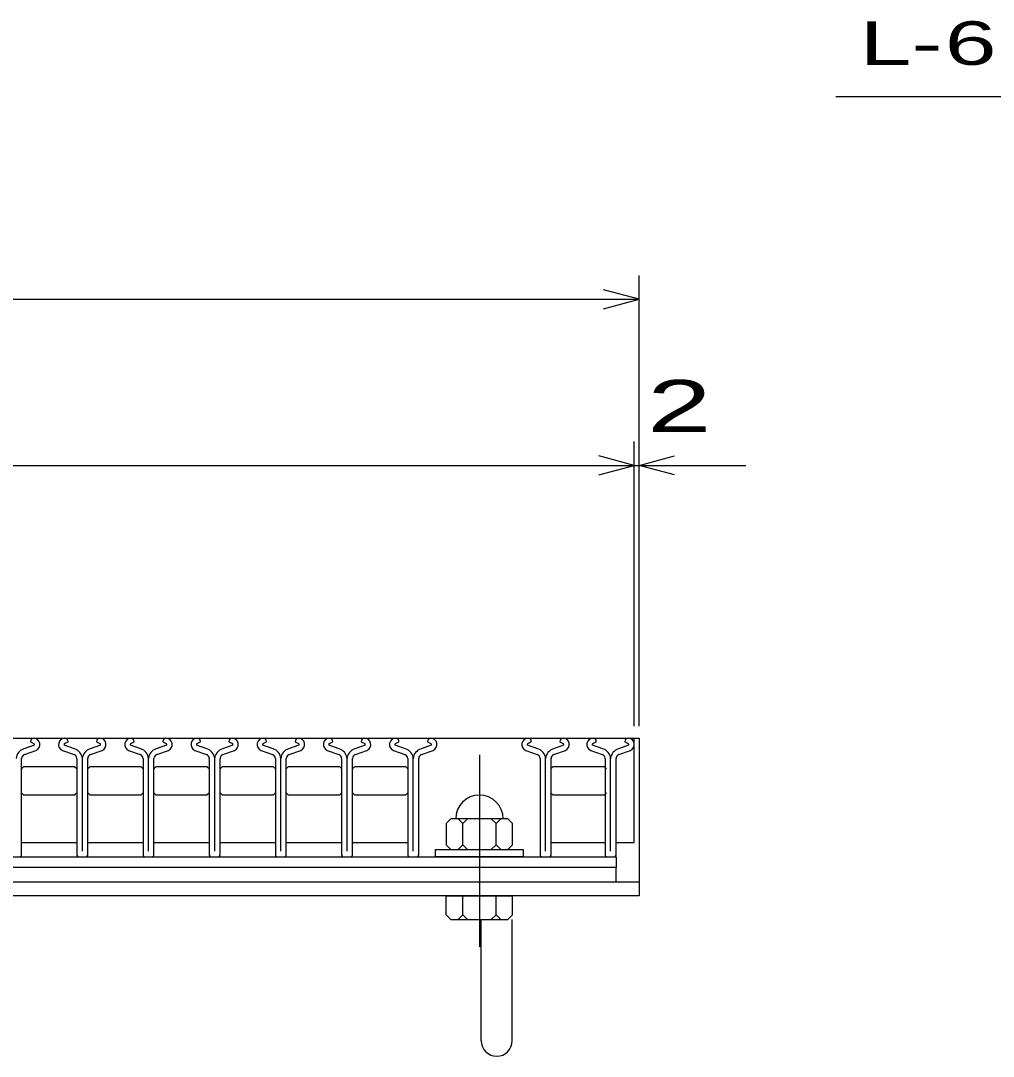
# Model space of a CAD drawing. Units: millimetres, scale not verified. Extents: x -1820 to 1731, y -1282 to 1054.
# Drawn here: x -610.7 to -200.7, y -756.1 to -319.6 of the extents above; entities that cross this region are included whole.
import ezdxf
from ezdxf.enums import TextEntityAlignment as Align

# ---------------------------------------------------------------- set-up
doc = ezdxf.new("R2010")
doc.units = ezdxf.units.MM
doc.header["$LTSCALE"] = 10
doc.linetypes.add('CHAIN', pattern=[18.5, 12, -1.5, 3.5, -1.5])
for name, color, linetype, lineweight in [('16', 3, 'Continuous', 25), ('19', 6, 'Continuous', 25), ('22', 2, 'Continuous', 25)]:
    doc.layers.add(name, color=color, linetype=linetype, lineweight=lineweight)
doc.styles.add('ベクトル', font='')
doc.styles.get('ベクトル').set_extended_font_data('ベクトル')

msp = doc.modelspace()

# ---------------------------------------------------------------- linework, layer by layer
at = {"layer": '16'}
for p, q in [((-1348, -622), (-352, -622)), ((-606.6, -623.38), (-606.6, -623.61)), ((-606.6, -623.61), (-605.16, -624.31)), ((-592.16, -624.31), (-590.72, -623.61)), ((-590.72, -623.61), (-590.72, -623.38)), ((-578.7, -623.38), (-578.7, -623.61)), ((-578.7, -623.61), (-577.26, -624.31)), ((-564.26, -624.31), (-562.82, -623.61)), ((-562.82, -623.61), (-562.82, -623.38)), ((-550.8, -623.38), (-550.8, -623.61)), ((-550.8, -623.61), (-549.36, -624.31)), ((-536.36, -624.31), (-534.92, -623.61)), ((-534.92, -623.61), (-534.92, -623.38)), ((-522.9, -623.38), (-522.9, -623.61)), ((-522.9, -623.61), (-521.46, -624.31)), ((-508.46, -624.31), (-507.02, -623.61)), ((-507.02, -623.61), (-507.02, -623.38)), ((-495, -623.38), (-495, -623.61)), ((-495, -623.61), (-493.56, -624.31)), ((-480.56, -624.31), (-479.12, -623.61)), ((-479.12, -623.61), (-479.12, -623.38)), ((-467.1, -623.38), (-467.1, -623.61)), ((-467.1, -623.61), (-465.66, -624.31)), ((-452.66, -624.31), (-451.22, -623.61)), ((-451.22, -623.61), (-451.22, -623.38)), ((-439.2, -623.38), (-439.2, -623.61)), ((-439.2, -623.61), (-437.76, -624.31)), ((-396.86, -624.31), (-395.42, -623.61)), ((-395.42, -623.61), (-395.42, -623.38)), ((-383.4, -623.38), (-383.4, -623.61)), ((-383.4, -623.61), (-381.96, -624.31)), ((-369.46, -624.31), (-368.02, -623.61)), ((-368.02, -623.61), (-368.02, -623.38)), ((-356, -623.38), (-356, -623.61)), ((-356, -623.61), (-354.56, -624.31)), ((-352, -666), (-352, -622)), ((-605, -625.01), (-609.32, -626.53)), ((-609.11, -628.89), (-604.24, -627.18)), ((-593.08, -627.18), (-588.21, -628.89)), ((-588, -626.53), (-592.32, -625.01)), ((-577.1, -625.01), (-581.42, -626.53)), ((-581.21, -628.89), (-576.34, -627.18)), ((-565.18, -627.18), (-560.31, -628.89)), ((-560.1, -626.53), (-564.42, -625.01)), ((-549.2, -625.01), (-553.52, -626.53)), ((-553.31, -628.89), (-548.44, -627.18)), ((-537.28, -627.18), (-532.41, -628.89)), ((-532.2, -626.53), (-536.52, -625.01)), ((-521.3, -625.01), (-525.62, -626.53)), ((-525.41, -628.89), (-520.54, -627.18)), ((-509.38, -627.18), (-504.51, -628.89)), ((-504.3, -626.53), (-508.62, -625.01)), ((-493.4, -625.01), (-497.72, -626.53)), ((-497.51, -628.89), (-492.64, -627.18)), ((-481.48, -627.18), (-476.61, -628.89)), ((-476.4, -626.53), (-480.72, -625.01)), ((-465.5, -625.01), (-469.82, -626.53)), ((-469.61, -628.89), (-464.74, -627.18)), ((-453.58, -627.18), (-448.71, -628.89)), ((-448.5, -626.53), (-452.82, -625.01)), ((-437.6, -625.01), (-441.92, -626.53)), ((-441.71, -628.89), (-436.84, -627.18)), ((-397.78, -627.18), (-392.91, -628.89)), ((-392.7, -626.53), (-397.02, -625.01)), ((-381.8, -625.01), (-386.12, -626.53)), ((-385.91, -628.89), (-381.04, -627.18)), ((-370.38, -627.18), (-365.51, -628.89)), ((-365.3, -626.53), (-369.62, -625.01)), ((-354.4, -625.01), (-358.72, -626.53)), ((-358.51, -628.89), (-353.64, -627.18)), ((-610.31, -671.31), (-610.31, -630.59)), ((-587.01, -630.59), (-587.01, -671.31)), ((-584.7, -669.71), (-584.7, -630.64)), ((-582.41, -671.31), (-582.41, -630.59)), ((-559.11, -630.59), (-559.11, -671.31)), ((-556.8, -669.71), (-556.8, -630.64)), ((-554.51, -671.31), (-554.51, -630.59)), ((-531.21, -630.59), (-531.21, -671.31)), ((-528.9, -669.71), (-528.9, -630.64)), ((-526.61, -671.31), (-526.61, -630.59)), ((-503.31, -630.59), (-503.31, -671.31)), ((-501, -669.71), (-501, -630.64)), ((-498.71, -671.31), (-498.71, -630.59)), ((-475.41, -630.59), (-475.41, -671.31)), ((-473.1, -669.71), (-473.1, -630.64)), ((-470.81, -671.31), (-470.81, -630.59)), ((-447.51, -630.59), (-447.51, -671.31)), ((-445.2, -669.71), (-445.2, -630.64)), ((-442.91, -671.31), (-442.91, -630.59)), ((-391.71, -630.59), (-391.71, -671.31)), ((-389.4, -669.71), (-389.4, -630.64)), ((-387.11, -671.31), (-387.11, -630.59)), ((-364.31, -630.59), (-364.31, -671.31)), ((-362, -669.71), (-362, -630.64)), ((-359.71, -671.31), (-359.71, -630.59)), ((-610.35, -635), (-609.35, -634)), ((-609.35, -634), (-587.95, -634)), ((-587.95, -634), (-586.95, -635)), ((-582.45, -635), (-581.45, -634)), ((-581.45, -634), (-560.05, -634)), ((-560.05, -634), (-559.05, -635)), ((-554.55, -635), (-553.55, -634)), ((-553.55, -634), (-532.15, -634)), ((-532.15, -634), (-531.15, -635)), ((-526.65, -635), (-525.65, -634)), ((-525.65, -634), (-504.25, -634)), ((-504.25, -634), (-503.25, -635)), ((-498.75, -635), (-497.75, -634)), ((-497.75, -634), (-476.35, -634)), ((-476.35, -634), (-475.35, -635)), ((-470.85, -635), (-469.85, -634)), ((-469.85, -634), (-448.45, -634)), ((-448.45, -634), (-447.45, -635)), ((-387.15, -635), (-386.15, -634)), ((-386.15, -634), (-364.75, -634)), ((-364.75, -634), (-363.75, -635)), ((-609.35, -646), (-610.35, -645)), ((-587.95, -646), (-609.35, -646)), ((-586.95, -645), (-587.95, -646)), ((-581.45, -646), (-582.45, -645)), ((-560.05, -646), (-581.45, -646)), ((-559.05, -645), (-560.05, -646)), ((-553.55, -646), (-554.55, -645)), ((-532.15, -646), (-553.55, -646)), ((-531.15, -645), (-532.15, -646)), ((-525.65, -646), (-526.65, -645)), ((-504.25, -646), (-525.65, -646)), ((-503.25, -645), (-504.25, -646)), ((-497.75, -646), (-498.75, -645)), ((-476.35, -646), (-497.75, -646)), ((-475.35, -645), (-476.35, -646)), ((-469.85, -646), (-470.85, -645)), ((-448.45, -646), (-469.85, -646)), ((-447.45, -645), (-448.45, -646)), ((-386.15, -646), (-387.15, -645)), ((-364.75, -646), (-386.15, -646)), ((-363.75, -645), (-364.75, -646)), ((-429.3, -656), (-431.3, -658)), ((-431.3, -658), (-431.3, -667)), ((-405.3, -656), (-429.3, -656)), ((-424.3, -658), (-426.3, -656)), ((-422.3, -656), (-424.3, -658)), ((-424.3, -667), (-424.3, -658)), ((-410.3, -658), (-412.3, -656)), ((-408.3, -656), (-410.3, -658)), ((-410.3, -667), (-410.3, -658)), ((-403.3, -658), (-405.3, -656)), ((-403.3, -667), (-403.3, -658)), ((-610.3, -666), (-587, -666)), ((-582.4, -666), (-559.1, -666)), ((-554.5, -666), (-531.2, -666)), ((-526.6, -666), (-503.3, -666)), ((-498.7, -666), (-475.4, -666)), ((-470.8, -666), (-447.5, -666)), ((-431.3, -667), (-429.3, -669)), ((-426.3, -669), (-424.3, -667)), ((-424.3, -667), (-422.3, -669)), ((-412.3, -669), (-410.3, -667)), ((-410.3, -667), (-408.3, -669)), ((-405.3, -669), (-403.3, -667)), ((-387.1, -666), (-364.3, -666)), ((-359.7, -666), (-352, -666)), ((-1340.3, -672), (-359.7, -672)), ((-586.31, -672.01), (-583.11, -672.01)), ((-558.41, -672.01), (-555.21, -672.01)), ((-530.51, -672.01), (-527.31, -672.01)), ((-502.61, -672.01), (-499.41, -672.01)), ((-474.71, -672.01), (-471.51, -672.01)), ((-446.81, -672.01), (-443.61, -672.01)), ((-435.8, -672), (-435.8, -669)), ((-435.8, -669), (-398.8, -669)), ((-398.8, -672), (-435.8, -672)), ((-398.8, -669), (-398.8, -672)), ((-391.01, -672.01), (-387.81, -672.01)), ((-363.61, -672.01), (-360.41, -672.01)), ((-359.7, -672), (-359.7, -676.5)), ((-359.7, -676.5), (-1340.3, -676.5)), ((-359.7, -682.5), (-359.7, -676.5)), ((-1340.3, -682.5), (-359.7, -682.5))]:
    msp.add_line(p, q, dxfattribs=at)
at = {"layer": '16', "linetype": 'CHAIN'}
msp.add_line((-417.3, -629), (-417.3, -710), dxfattribs=at)
at = {"layer": '16'}
for centre, radius, start, end in [((-605.15, -623.45), 1.45, 94.45, 177.5), ((-605.31, -624.7), 2.7, 293.32, 89.02), ((-592.01, -624.7), 2.7, 90.98, 246.68), ((-592.17, -623.45), 1.45, 2.5, 85.55), ((-577.25, -623.45), 1.45, 94.45, 177.5), ((-577.41, -624.7), 2.7, 293.32, 89.02), ((-564.11, -624.7), 2.7, 90.98, 246.68), ((-564.27, -623.45), 1.45, 2.5, 85.55), ((-549.35, -623.45), 1.45, 94.45, 177.5), ((-549.51, -624.7), 2.7, 293.32, 89.02), ((-536.21, -624.7), 2.7, 90.98, 246.68), ((-536.37, -623.45), 1.45, 2.5, 85.55), ((-521.45, -623.45), 1.45, 94.45, 177.5), ((-521.61, -624.7), 2.7, 293.32, 89.02), ((-508.31, -624.7), 2.7, 90.98, 246.68), ((-508.47, -623.45), 1.45, 2.5, 85.55), ((-493.55, -623.45), 1.45, 94.45, 177.5), ((-493.71, -624.7), 2.7, 293.32, 89.02), ((-480.41, -624.7), 2.7, 90.98, 246.68), ((-480.57, -623.45), 1.45, 2.5, 85.55), ((-465.65, -623.45), 1.45, 94.45, 177.5), ((-465.81, -624.7), 2.7, 293.32, 89.02), ((-452.51, -624.7), 2.7, 90.98, 246.68), ((-452.67, -623.45), 1.45, 2.5, 85.55), ((-437.75, -623.45), 1.45, 94.45, 177.5), ((-437.91, -624.7), 2.7, 293.32, 89.02), ((-396.71, -624.7), 2.7, 90.98, 246.68), ((-396.87, -623.45), 1.45, 2.5, 85.55), ((-381.95, -623.45), 1.45, 94.45, 177.5), ((-382.11, -624.7), 2.7, 293.32, 89.02), ((-369.31, -624.7), 2.7, 90.98, 246.68), ((-369.47, -623.45), 1.45, 2.5, 85.55), ((-354.55, -623.45), 1.45, 94.45, 177.5), ((-354.71, -624.7), 2.7, 293.32, 89.02), ((-608.03, -630.94), 4.6, 106.3, 176.22), ((-605.33, -624.72), 0.44, 317.67, 68.09), ((-591.99, -624.72), 0.44, 111.91, 222.33), ((-589.29, -630.94), 4.6, 3.78, 73.7), ((-580.13, -630.94), 4.6, 106.3, 176.22), ((-577.43, -624.72), 0.44, 317.67, 68.09), ((-564.09, -624.72), 0.44, 111.91, 222.33), ((-561.39, -630.94), 4.6, 3.78, 73.7), ((-552.23, -630.94), 4.6, 106.3, 176.22), ((-549.53, -624.72), 0.44, 317.67, 68.09), ((-536.19, -624.72), 0.44, 111.91, 222.33), ((-533.49, -630.94), 4.6, 3.78, 73.7), ((-524.33, -630.94), 4.6, 106.3, 176.22), ((-521.63, -624.72), 0.44, 317.67, 68.09), ((-508.29, -624.72), 0.44, 111.91, 222.33), ((-505.59, -630.94), 4.6, 3.78, 73.7), ((-496.43, -630.94), 4.6, 106.3, 176.22), ((-493.73, -624.72), 0.44, 317.67, 68.09), ((-480.39, -624.72), 0.44, 111.91, 222.33), ((-477.69, -630.94), 4.6, 3.78, 73.7), ((-468.53, -630.94), 4.6, 106.3, 176.22), ((-465.83, -624.72), 0.44, 317.67, 68.09), ((-452.49, -624.72), 0.44, 111.91, 222.33), ((-449.79, -630.94), 4.6, 3.78, 73.7), ((-440.63, -630.94), 4.6, 106.3, 176.22), ((-437.93, -624.72), 0.44, 317.67, 68.09), ((-396.69, -624.72), 0.44, 111.91, 222.33), ((-393.99, -630.94), 4.6, 3.78, 73.7), ((-384.83, -630.94), 4.6, 106.3, 176.22), ((-382.13, -624.72), 0.44, 317.67, 68.09), ((-369.29, -624.72), 0.44, 111.91, 222.33), ((-366.59, -630.94), 4.6, 3.78, 73.7), ((-357.43, -630.94), 4.6, 106.3, 176.22), ((-354.73, -624.72), 0.44, 317.67, 68.09), ((-608.51, -630.59), 1.8, 109.42, 180), ((-588.81, -630.59), 1.8, 0, 70.58), ((-580.61, -630.59), 1.8, 109.42, 180), ((-560.91, -630.59), 1.8, 0, 70.58), ((-552.71, -630.59), 1.8, 109.42, 180), ((-533.01, -630.59), 1.8, 0, 70.58), ((-524.81, -630.59), 1.8, 109.42, 180), ((-505.11, -630.59), 1.8, 0, 70.58), ((-496.91, -630.59), 1.8, 109.42, 180), ((-477.21, -630.59), 1.8, 0, 70.58), ((-469.01, -630.59), 1.8, 109.42, 180), ((-449.31, -630.59), 1.8, 0, 70.58), ((-441.11, -630.59), 1.8, 109.42, 180), ((-393.51, -630.59), 1.8, 0, 70.58), ((-385.31, -630.59), 1.8, 109.42, 180), ((-366.11, -630.59), 1.8, 0, 70.58), ((-357.91, -630.59), 1.8, 109.42, 180), ((-417.3, -656), 10, 0, 180), ((-611.01, -671.31), 0.7, 270, 0), ((-586.31, -671.31), 0.7, 180, 270), ((-583.11, -671.31), 0.7, 270, 0), ((-558.41, -671.31), 0.7, 180, 270), ((-555.21, -671.31), 0.7, 270, 0), ((-530.51, -671.31), 0.7, 180, 270), ((-527.31, -671.31), 0.7, 270, 0), ((-502.61, -671.31), 0.7, 180, 270), ((-499.41, -671.31), 0.7, 270, 0), ((-474.71, -671.31), 0.7, 180, 270), ((-471.51, -671.31), 0.7, 270, 0), ((-446.81, -671.31), 0.7, 180, 270), ((-443.61, -671.31), 0.7, 270, 0), ((-391.01, -671.31), 0.7, 180, 270), ((-387.81, -671.31), 0.7, 270, 0), ((-363.61, -671.31), 0.7, 180, 270), ((-360.41, -671.31), 0.7, 270, 0)]:
    msp.add_arc(centre, radius, start, end, dxfattribs=at)
at = {"layer": '19'}
for p, q in [((-352, -622), (-350, -622)), ((-350, -622), (-350, -682.5)), ((-1350, -682.5), (-350, -682.5)), ((-350, -682.5), (-350, -688.5)), ((-350, -688.5), (-1350, -688.5)), ((-431.3, -696.5), (-431.3, -688.5)), ((-431.3, -688.5), (-403.3, -688.5)), ((-424.3, -696.5), (-424.3, -688.5)), ((-410.3, -696.5), (-410.3, -688.5)), ((-403.3, -696.5), (-403.3, -688.5)), ((-431.3, -696.5), (-429.3, -698.5)), ((-424.3, -696.5), (-426.3, -698.5)), ((-422.3, -698.5), (-424.3, -696.5)), ((-410.3, -696.5), (-412.3, -698.5)), ((-408.3, -698.5), (-410.3, -696.5)), ((-405.3, -698.5), (-403.3, -696.5)), ((-429.3, -698.5), (-405.3, -698.5)), ((-416.5, -749.61), (-416.5, -698.5)), ((-403.5, -749.61), (-403.5, -698.5))]:
    msp.add_line(p, q, dxfattribs=at)
msp.add_arc((-410, -749.61), 6.5, 180, 0, dxfattribs=at)
at = {"layer": '22', "color": 4}
for p, q in [((-267, -351.5), (-67, -351.5)), ((-350, -617), (-350, -427)), ((-350, -437), (-365, -433)), ((-1350, -437), (-350, -437)), ((-365, -441), (-350, -437)), ((-352, -617), (-352, -497)), ((-350, -617), (-350, -497)), ((-352, -507), (-367, -503)), ((-350, -507), (-335, -503)), ((-1348, -507), (-352, -507)), ((-367, -511), (-352, -507)), ((-352, -507), (-350, -507)), ((-335, -511), (-350, -507)), ((-350, -507), (-305, -507))]:
    msp.add_line(p, q, dxfattribs=at)

# ---------------------------------------------------------------- texts
at = {"layer": '22', "style": 'ベクトル'}
for s, height, width, p in [('L-', 18.33, 1.6, (-257, -329)), (' 6 ', 18.33, 1.6, (-232, -329)), (' 2 ', 21.99, 1.65, (-360, -482))]:
    msp.add_text(s, height=height, dxfattribs=dict(at, width=width)).set_placement(p, align=Align.MIDDLE_LEFT)

doc.saveas('drawing.dxf')
